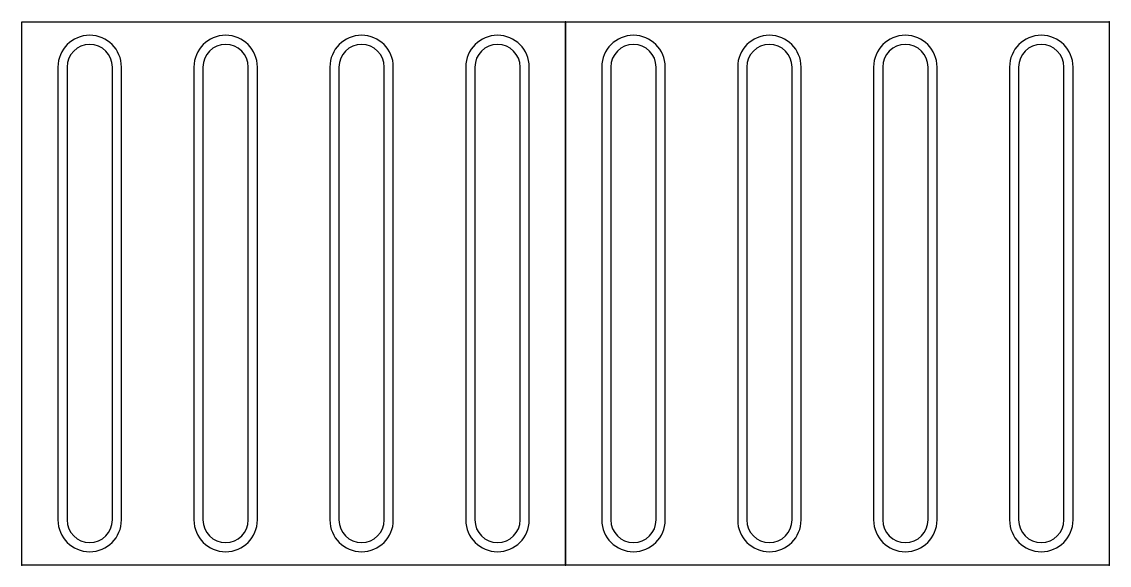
# Model space of a CAD drawing. Header units: millimetres. Extents: x -0.3 to 0.3, y 0 to 0.3.
import ezdxf

# ---------------------------------------------------------------- set-up
doc = ezdxf.new("R2010")
doc.units = ezdxf.units.MM
doc.layers.add('COMM', color=4, linetype='Continuous')
doc.layers.add('장애자', color=2, linetype='Continuous')

# ---------------------------------------------------------------- blocks, each defined once
blk = doc.blocks.new('guide1.1')
at = {"layer": 'COMM', "color": 30}
for p, q in [((-0.3, 0.3), (0, 0.3)), ((-0.3, 0), (-0.3, 0.3)), ((0, 0.3), (0, 0)), ((-0.28, 0.275), (-0.28, 0.025)), ((-0.275, 0.275), (-0.275, 0.025)), ((-0.25, 0.025), (-0.25, 0.275)), ((-0.245, 0.025), (-0.245, 0.275)), ((-0.205, 0.275), (-0.205, 0.025)), ((-0.2, 0.275), (-0.2, 0.025)), ((-0.175, 0.025), (-0.175, 0.275)), ((-0.17, 0.025), (-0.17, 0.275)), ((-0.13, 0.275), (-0.13, 0.025)), ((-0.125, 0.275), (-0.125, 0.025)), ((-0.1, 0.025), (-0.1, 0.275)), ((-0.095, 0.025), (-0.095, 0.275)), ((-0.055, 0.275), (-0.055, 0.025)), ((-0.05, 0.275), (-0.05, 0.025)), ((-0.025, 0.025), (-0.025, 0.275)), ((-0.02, 0.025), (-0.02, 0.275)), ((0, 0), (-0.3, 0))]:
    blk.add_line(p, q, dxfattribs=at)
for centre, radius, start, end in [((-0.2625, 0.275), 0.0175, 0, 180), ((-0.1875, 0.275), 0.0175, 0, 180), ((-0.1125, 0.275), 0.0175, 0, 180), ((-0.0375, 0.275), 0.0175, 0, 180), ((-0.2625, 0.275), 0.0125, 0, 180), ((-0.1875, 0.275), 0.0125, 0, 180), ((-0.1125, 0.275), 0.0125, 0, 180), ((-0.0375, 0.275), 0.0125, 0, 180), ((-0.2625, 0.025), 0.0175, 180, 0), ((-0.2625, 0.025), 0.0125, 180, 0), ((-0.1875, 0.025), 0.0175, 180, 0), ((-0.1875, 0.025), 0.0125, 180, 0), ((-0.1125, 0.025), 0.0175, 180, 0), ((-0.1125, 0.025), 0.0125, 180, 0), ((-0.0375, 0.025), 0.0175, 180, 0), ((-0.0375, 0.025), 0.0125, 180, 0)]:
    blk.add_arc(centre, radius, start, end, dxfattribs=at)
for p in [(-0.3, 0), (-0.3, 0), (0, 0), (0, 0)]:
    blk.add_point(p, dxfattribs=at)
at = {"layer": '장애자', "color": 30}
blk.add_point((0, 0.3), dxfattribs=at)
blk = doc.blocks.new('GB')
for p in [(0, 0), (0.3, 0)]:
    blk.add_blockref('guide1.1', p)

msp = doc.modelspace()

# ---------------------------------------------------------------- block references
msp.add_blockref('GB', (0, 0))

doc.saveas('drawing.dxf')
